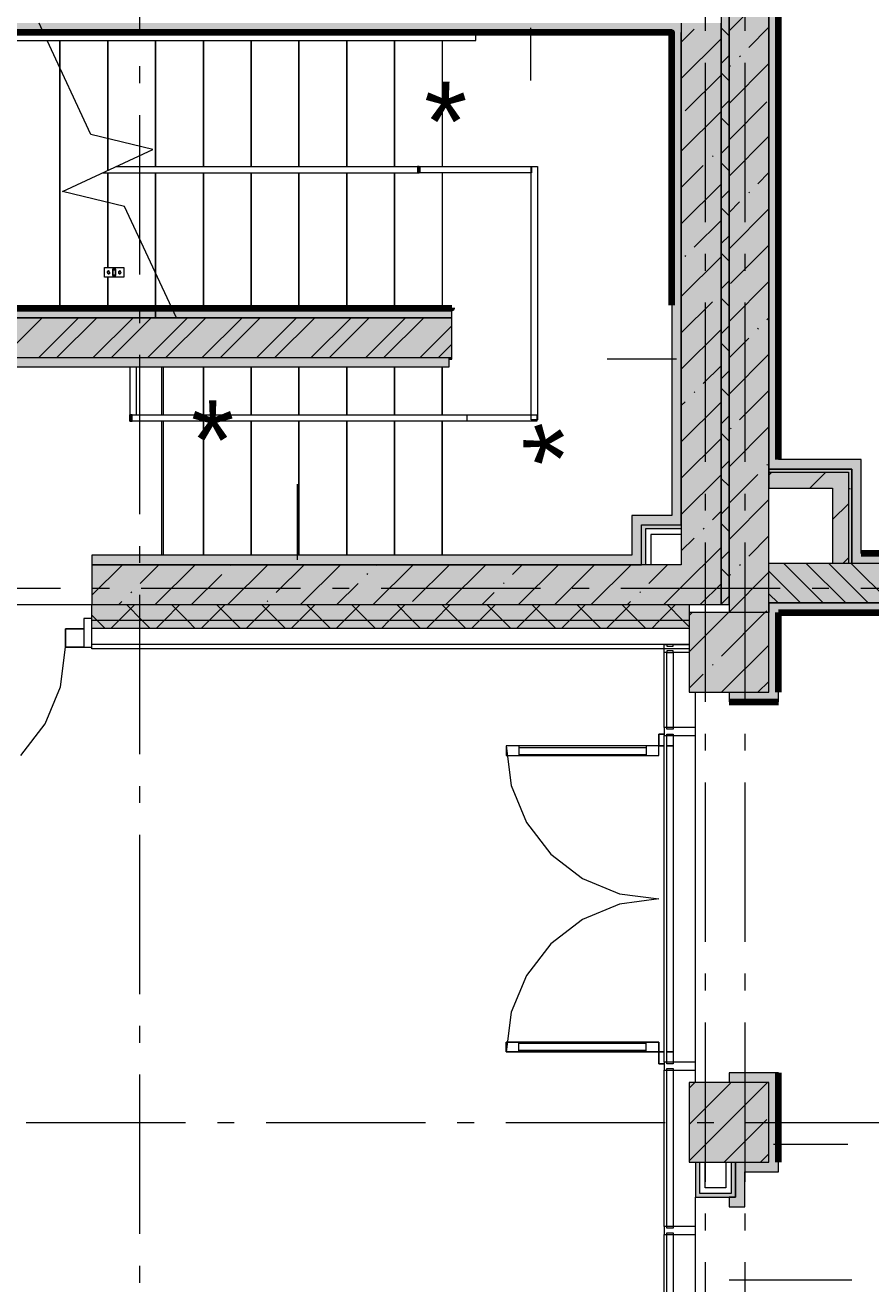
# Model space of a CAD drawing. Header units: millimetres. Extents: x -537608 to 253996, y -217170 to 186033.
# Drawn here: x -295445 to -290136, y -159163 to -151263 of the extents above; entities that cross this region are included whole.
import ezdxf

# ---------------------------------------------------------------- set-up
doc = ezdxf.new("R2010")
doc.units = ezdxf.units.MM
doc.layers.add('16) Лак 1.6м', color=160, linetype='Continuous', lineweight=90)
doc.layers.add('PDF _Геометрия', color=7, linetype='Continuous')
doc.layers.add('PDF _Текст', color=7, linetype='Continuous')
doc.layers.add('PDF _Сплошная заливка', color=7, linetype='Continuous', true_color=0xffffff)
doc.styles.add('PDF GOST-Common', font='arial.ttf')

msp = doc.modelspace()

# ---------------------------------------------------------------- hatches: boundary and pattern name
at = {"layer": 'PDF _Сплошная заливка', "transparency": 33554559}
for points in [[(-291076.1754, -154899.6335), (-291026.1752, -154899.6335), (-291026.1752, -146029.8044), (-291076.1754, -146029.8044), (-291076.1754, -154694.3235)], [(-290776.1741, -154949.6337), (-290776.1741, -146017.1322), (-291026.1752, -146017.1322), (-291026.1752, -154949.6337), (-290915.5758, -154949.6337)], [(-291326.1744, -154899.6335), (-291076.1754, -154899.6335), (-291076.1754, -151249.6325), (-291326.1744, -151249.6325), (-291326.1744, -154694.3235)], [(-292785.4514, -153349.6331), (-292765.4505, -153349.6331), (-292765.4505, -153099.6342), (-296876.1752, -153099.6342), (-296876.1752, -153349.6331), (-294288.6531, -153349.6331)], [(-288385.7678, -154889.6352), (-288278.6734, -154889.6352), (-288278.6734, -154639.6341), (-290776.1741, -154639.6341), (-290776.1741, -154889.6352), (-289229.0372, -154889.6352)], [(-291276.1742, -155449.6338), (-290776.1741, -155449.6338), (-290776.1741, -154949.6337), (-291276.1742, -154949.6337), (-291276.1742, -155407.5651)], [(-291276.1742, -158399.6361), (-290776.1741, -158399.6361), (-290776.1741, -157899.6361), (-291276.1742, -157899.6361), (-291276.1742, -158260.5272)]]:
    msp.add_hatch(color=256, dxfattribs=at).paths.add_polyline_path(points)
at = {"layer": 'PDF _Сплошная заливка', "true_color": 0x56bc34, "transparency": 33554559}
for points in [[(-291386.1751, -151309.6332), (-291326.1744, -151309.6332), (-291326.1744, -151249.6325), (-296776.1748, -151249.6325), (-296776.1748, -151309.6332), (-292602.1144, -151309.6332)], [(-292765.4505, -153099.6342), (-292765.4505, -153039.6335), (-296936.1781, -153039.6335), (-296936.1781, -153099.6342), (-294288.6531, -153099.6342)], [(-294288.6531, -153409.6339), (-292785.4514, -153409.6339), (-292785.4514, -153349.6331), (-296566.1756, -153349.6331), (-296566.1756, -153409.6339), (-295131.9202, -153409.6339)], [(-291386.1751, -154399.8079), (-291386.1751, -154339.8072), (-291636.174, -154339.8072), (-291636.174, -154399.8079), (-291576.1755, -154399.8079)]]:
    msp.add_hatch(color=85, dxfattribs=at).paths.add_polyline_path(points)
at = {"layer": 'PDF _Сплошная заливка', "true_color": 0x77b143, "transparency": 33554559}
for points in [[(-291576.1755, -154649.6346), (-291551.1754, -154649.6346), (-291551.1754, -154399.8079), (-291576.1755, -154399.8079), (-291576.1755, -154589.6339)], [(-291326.1744, -154424.808), (-291326.1744, -154399.8079), (-291551.1754, -154399.8079), (-291551.1754, -154424.808), (-291516.1748, -154424.808)], [(-291046.174, -158619.6358), (-291011.1734, -158619.6358), (-291011.1734, -158594.6357), (-291236.1744, -158594.6357), (-291236.1744, -158619.6358)]]:
    msp.add_hatch(color=75, dxfattribs=at).paths.add_polyline_path(points)
at = {"layer": 'PDF _Сплошная заливка', "true_color": 0x56bc34, "transparency": 33554559}
h = msp.add_hatch(color=85, dxfattribs=at)
h.paths.add_polyline_path([(-291758.8451, -154649.6346), (-291576.1755, -154649.6346), (-291576.1755, -154589.6339), (-295026.1757, -154589.6339), (-295026.1757, -154649.6346), (-292602.1144, -154649.6346)], flags=0)
h.paths.add_polyline_path([(-296316.1745, -154649.6346), (-296316.1745, -154589.6339), (-296626.1784, -154589.6339), (-296626.1784, -154649.6346)], flags=0)
at = {"layer": 'PDF _Сплошная заливка', "true_color": 0xff7d7d, "transparency": 33554559}
for points in [[(-288385.7678, -154639.6341), (-288276.1738, -154639.6341), (-288276.1738, -154579.6334), (-290256.1731, -154579.6334), (-290256.1731, -154639.6341), (-289229.0372, -154639.6341)], [(-290776.1741, -155449.6338), (-290716.1734, -155449.6338), (-290716.1734, -154889.6352), (-290776.1741, -154889.6352), (-290776.1741, -154949.6337)], [(-289229.0372, -154949.6337), (-288276.1738, -154949.6337), (-288278.6734, -154889.6352), (-290716.1734, -154889.6352), (-290716.1734, -154949.6337)], [(-290776.1741, -158399.6361), (-290716.1734, -158399.6361), (-290716.1734, -157839.6353), (-290776.1741, -157839.6353), (-290776.1741, -157899.6361)], [(-290716.1734, -158459.6358), (-290716.1734, -158399.6361), (-290986.1755, -158399.6361), (-290986.1755, -158459.6358), (-290776.1741, -158459.6358)]]:
    msp.add_hatch(color=11, dxfattribs=at).paths.add_polyline_path(points)
at = {"layer": 'PDF _Сплошная заливка', "transparency": 33554559}
h = msp.add_hatch(color=256, dxfattribs=at)
h.paths.add_polyline_path([(-291326.1744, -154899.6335), (-291326.1744, -154649.6346), (-295026.1757, -154649.6346), (-295026.1757, -154899.6335), (-291758.8451, -154899.6335)], flags=0)
h.paths.add_polyline_path([(-296876.1752, -154899.6335), (-296316.1745, -154899.6335), (-296316.1745, -154649.6346), (-296876.1752, -154649.6346)], flags=0)
h.paths.add_polyline_path([(-298676.1789, -154899.6335), (-298676.1789, -154649.6346), (-298796.176, -154649.6346), (-298796.176, -154899.6335)], flags=0)
h = msp.add_hatch(color=256, dxfattribs=at)
h.paths.add_polyline_path([(-291276.1742, -154999.634), (-291276.1742, -154899.6335), (-295026.1757, -154899.6335), (-295026.1757, -154999.634), (-291758.8451, -154999.634)], flags=0)
h.paths.add_polyline_path([(-296876.1752, -154999.634), (-296316.1745, -154999.634), (-296316.1745, -154899.6335), (-296876.1752, -154899.6335)], flags=0)
h.paths.add_polyline_path([(-299326.1775, -154999.634), (-299326.1775, -154899.6335), (-300867.7275, -154899.6335), (-300867.7275, -154999.634), (-299348.2668, -154999.634)], flags=0)
h.paths.add_polyline_path([(-298826.1795, -154999.634), (-298676.1789, -154999.634), (-298676.1789, -154899.6335), (-298826.1795, -154901.0825)], flags=0)
h.paths.add_polyline_path([(-301878.0747, -154999.634), (-301742.7271, -154999.634), (-301742.7271, -154899.6335), (-302526.1787, -154899.6335), (-302526.1787, -154999.634), (-302026.1808, -154999.634)], flags=0)
h = msp.add_hatch(color=256, dxfattribs=at)
h.paths.add_polyline_path([(-292602.1144, -155049.6342), (-291276.1742, -155049.6342), (-291276.1742, -154999.634), (-295026.1757, -154999.634), (-295026.1757, -155049.6342)], flags=0)
h.paths.add_polyline_path([(-296876.1752, -155049.6342), (-296316.1745, -155049.6342), (-296316.1745, -154999.634), (-296876.1752, -154999.634)], flags=0)
h.paths.add_polyline_path([(-299326.1775, -155049.6342), (-299326.1775, -154999.634), (-300867.7275, -154999.634), (-300867.7275, -155049.6342), (-299348.2668, -155049.6342)], flags=0)
h.paths.add_polyline_path([(-301878.0747, -155049.6342), (-301742.7271, -155049.6342), (-301742.7271, -154999.634), (-302626.1792, -154999.634), (-302626.1792, -155049.6342), (-302526.1787, -155049.6342)], flags=0)
h.paths.add_polyline_path([(-298826.1795, -155049.6342), (-298676.1789, -155049.6342), (-298676.1789, -154999.634), (-298826.1795, -155003.0571)], flags=0)

# ---------------------------------------------------------------- linework, layer by layer
at = {"layer": '16) Лак 1.6м'}
for p, q in [((-290716.1734, -153988.9875), (-290716.1734, -146017.1322)), ((-288336.1724, -154579.6334), (-290196.1746, -154579.6334)), ((-290716.1734, -155449.6338), (-290716.1734, -154949.6337)), ((-290716.1734, -154949.6337), (-288276.1738, -154949.6337)), ((-291026.1752, -155509.6346), (-290716.1734, -155509.6346)), ((-290716.1734, -158399.6361), (-290716.1734, -157839.6353))]:
    msp.add_line(p, q, dxfattribs=at)
for points in [[(-291386.1751, -153021.1009), (-291386.1751, -151309.6332), (-296826.175, -151309.6332), (-296831.1764, -147209.6323), (-296981.177, -147209.6323)], [(-296936.1781, -154649.6346), (-296936.1781, -153039.6335), (-292765.4505, -153039.6335), (-292765.4505, -153039.6335)]]:
    msp.add_lwpolyline(points, dxfattribs=at)
at = {"layer": 'PDF _Геометрия', "lineweight": 9}
for p, q in [((-291076.1754, -146029.8044), (-291076.1754, -154899.6335)), ((-291026.1752, -146017.1322), (-291026.1752, -154949.6337)), ((-291026.1752, -154899.6335), (-291026.1752, -146029.8044)), ((-290776.1741, -154639.6341), (-290776.1741, -146017.1322)), ((-290776.1741, -146017.1322), (-290776.1741, -154048.9882)), ((-291026.1752, -151297.5702), (-290776.1741, -151047.5712)), ((-292272.665, -151279.6339), (-292272.665, -151610.007)), ((-291326.1744, -151249.6325), (-291326.1744, -151309.6332)), ((-291326.1744, -151369.4724), (-291244.9886, -151288.2845)), ((-291076.1754, -154899.6335), (-291076.1754, -151249.6325)), ((-291026.1752, -151328.915), (-291076.1754, -151278.9148)), ((-290902.8389, -151402.3351), (-290776.1741, -151275.6682)), ((-292616.1754, -151319.6336), (-296821.1759, -151319.6336)), ((-296821.1759, -151359.6334), (-292616.1754, -151359.6334)), ((-296776.1748, -151309.6332), (-291386.1751, -151309.6332)), ((-292616.1754, -151359.6334), (-292616.1754, -151319.6336)), ((-291386.1751, -151309.6332), (-291386.1751, -154339.8072)), ((-291326.1744, -151309.6332), (-291326.1744, -154399.8079)), ((-291326.1744, -154399.8079), (-291326.1744, -151309.6332)), ((-291326.1744, -151597.5715), (-291076.1754, -151347.5704)), ((-291076.1754, -151502.7101), (-291026.1752, -151452.7099)), ((-291026.1752, -151753.7684), (-290776.1741, -151503.7673)), ((-291026.1752, -151525.6693), (-291016.8895, -151516.3836)), ((-290959.8642, -151459.3582), (-290955.1234, -151454.6175)), ((-291302.0118, -151801.5079), (-291076.1754, -151575.6695)), ((-291026.1752, -151611.7573), (-291076.1754, -151561.757)), ((-291076.1754, -151785.5524), (-291026.1752, -151735.5522)), ((-291026.1752, -151981.8653), (-290788.7904, -151744.4826)), ((-291326.1744, -152053.7676), (-291076.1754, -151803.7686)), ((-291026.1752, -151894.5996), (-291076.1754, -151844.5994)), ((-291026.1752, -152209.9644), (-290776.1741, -151959.9654)), ((-291076.1754, -152068.3947), (-291026.1752, -152018.3945)), ((-294872.5623, -152149.6343), (-292981.1744, -152149.6343)), ((-292971.3138, -152149.6343), (-292981.1744, -152149.6343)), ((-292981.1744, -152149.6343), (-292981.1744, -152189.634)), ((-292971.3138, -152189.634), (-292971.3138, -152149.6343)), ((-292971.3138, -152149.6343), (-292966.2458, -152149.6343)), ((-292969.2449, -152186.6328), (-292969.2449, -152152.6333)), ((-292966.2458, -152149.6343), (-292966.2458, -152189.634)), ((-292966.2458, -152149.6343), (-292266.2448, -152149.6343)), ((-292268.2449, -153739.6344), (-292268.2449, -152149.6343)), ((-292268.2449, -152149.6343), (-292228.2452, -152149.6343)), ((-292266.2448, -152149.6343), (-292266.2448, -152189.634)), ((-292228.2452, -152149.6343), (-292228.2452, -153739.6344)), ((-291326.1744, -152281.8666), (-291187.9633, -152143.6555)), ((-291130.938, -152086.6302), (-291126.1972, -152081.8894)), ((-291026.1752, -152177.444), (-291076.1754, -152127.4438)), ((-294958.3447, -152189.634), (-292981.1744, -152189.634)), ((-292981.1744, -152189.634), (-292971.3138, -152189.634)), ((-292966.2458, -152189.634), (-292971.3138, -152189.634)), ((-292266.2448, -152189.634), (-292966.2458, -152189.634)), ((-290845.8157, -152257.704), (-290776.1741, -152188.0624)), ((-291326.1744, -152509.9657), (-291076.1754, -152259.9646)), ((-291076.1754, -152351.2391), (-291026.1752, -152301.2389)), ((-290902.8389, -152314.7293), (-290898.0981, -152309.9864)), ((-291026.1752, -152438.0635), (-290959.8642, -152371.7546)), ((-291026.1752, -152460.2863), (-291076.1754, -152410.2861)), ((-291026.1752, -152666.1626), (-290776.1741, -152416.1615)), ((-291244.9886, -152656.8769), (-291076.1754, -152488.0637)), ((-291076.1754, -152634.0814), (-291026.1752, -152584.0812)), ((-291302.0118, -152713.9022), (-291297.2709, -152709.1592)), ((-291026.1752, -152743.1285), (-291076.1754, -152693.1283)), ((-291016.8895, -152884.976), (-290776.1741, -152644.2606)), ((-294945.9178, -152844.6339), (-294945.9178, -152784.6332)), ((-294945.9178, -152784.6332), (-294825.9186, -152784.6332)), ((-294825.9186, -152784.6332), (-294825.9186, -152844.6339)), ((-291326.1744, -152966.1617), (-291076.1754, -152716.1628)), ((-294825.9186, -152844.6339), (-294945.9178, -152844.6339)), ((-294928.7114, -152810.1329), (-294927.2818, -152808.2705)), ((-294927.2818, -152808.2705), (-294925.4174, -152806.8388)), ((-294925.4174, -152806.8388), (-294923.2472, -152805.941)), ((-294923.2472, -152805.941), (-294920.9177, -152805.6332)), ((-294920.9177, -152805.6332), (-294916.4181, -152806.8388)), ((-294895.9176, -152794.6337), (-294875.9188, -152794.6337)), ((-294875.9188, -152794.6337), (-294895.9176, -152794.6337)), ((-294895.9176, -152794.6337), (-294895.9176, -152834.6335)), ((-294875.9188, -152834.6335), (-294895.9176, -152834.6335)), ((-294895.9176, -152834.6335), (-294875.9188, -152834.6335)), ((-294878.9179, -152797.6327), (-294892.9185, -152797.6327)), ((-294892.9185, -152797.6327), (-294878.9179, -152797.6327)), ((-294892.9185, -152831.6344), (-294892.9185, -152797.6327)), ((-294892.9185, -152831.6344), (-294878.9179, -152831.6344)), ((-294878.9179, -152831.6344), (-294892.9185, -152831.6344)), ((-294878.9179, -152797.6327), (-294878.9179, -152831.6344)), ((-294875.9188, -152834.6335), (-294875.9188, -152794.6337)), ((-294858.7124, -152810.1329), (-294857.2828, -152808.2705)), ((-294857.2828, -152808.2705), (-294855.4184, -152806.8388)), ((-294855.4184, -152806.8388), (-294853.2482, -152805.941)), ((-294853.2482, -152805.941), (-294850.9187, -152805.6332)), ((-294850.9187, -152805.6332), (-294846.4191, -152806.8388)), ((-291076.1754, -152916.9237), (-291026.1752, -152866.9235)), ((-291026.1752, -153122.3586), (-290776.1741, -152872.3597)), ((-291326.1744, -153194.2608), (-291130.938, -152999.0245)), ((-291026.1752, -153025.9709), (-291076.1754, -152975.9728)), ((-292765.4505, -153039.6335), (-296936.1781, -153039.6335)), ((-292765.4505, -153099.6342), (-296876.1752, -153099.6342)), ((-296876.1752, -153099.6342), (-292765.4505, -153099.6342)), ((-295587.3218, -153349.6331), (-295337.3207, -153099.6342)), ((-295359.2249, -153349.6331), (-295109.2238, -153099.6342)), ((-295245.1743, -153349.6331), (-294995.1732, -153099.6342)), ((-295017.0773, -153349.6331), (-294767.0762, -153099.6342)), ((-294903.0267, -153349.6331), (-294653.0256, -153099.6342)), ((-294674.9275, -153349.6331), (-294424.9286, -153099.6342)), ((-294560.8791, -153349.6331), (-294310.878, -153099.6342)), ((-294332.78, -153349.6331), (-294082.781, -153099.6342)), ((-294218.7315, -153349.6331), (-293968.7304, -153099.6342)), ((-293990.6324, -153349.6331), (-293740.6313, -153099.6342)), ((-293876.584, -153349.6331), (-293626.5828, -153099.6342)), ((-293648.4849, -153349.6331), (-293398.4838, -153099.6342)), ((-293534.4343, -153349.6331), (-293284.4353, -153099.6342)), ((-293306.3373, -153349.6331), (-293056.3362, -153099.6342)), ((-293192.2867, -153349.6331), (-292942.2877, -153099.6342)), ((-292765.4505, -153099.6342), (-292765.4505, -153039.6335)), ((-292765.4505, -153349.6331), (-292765.4505, -153099.6342)), ((-290788.7904, -153113.0751), (-290776.1741, -153100.4588)), ((-292964.1875, -153349.6331), (-292765.4505, -153150.896)), ((-291326.1744, -153422.3599), (-291076.1754, -153172.3589)), ((-291076.1754, -153199.766), (-291026.1752, -153149.7658)), ((-290845.8157, -153170.0983), (-290841.0728, -153165.3575)), ((-291026.1752, -153308.8153), (-291076.1754, -153258.815)), ((-291026.1752, -153350.4578), (-290902.8389, -153227.1236)), ((-292850.1391, -153349.6331), (-292765.4505, -153264.9466)), ((-291026.1752, -153578.5568), (-290776.1741, -153328.5557)), ((-296566.1756, -153349.6331), (-292785.4514, -153349.6331)), ((-296566.1756, -153349.6331), (-292785.4514, -153349.6331)), ((-292785.4514, -153409.6339), (-296566.1756, -153409.6339)), ((-294787.2085, -153409.6339), (-294787.2085, -153709.196)), ((-294747.2087, -153409.6339), (-294747.2087, -153709.196)), ((-292785.4514, -153349.6331), (-292785.4514, -153359.6337)), ((-292785.4514, -153349.6331), (-292765.4505, -153349.6331)), ((-292785.4514, -153359.6337), (-292765.4505, -153359.6337)), ((-292785.4514, -153359.6337), (-292785.4514, -153409.6339)), ((-292765.4505, -153359.6337), (-292765.4505, -153349.6331)), ((-291356.1737, -153358.8413), (-291790.444, -153358.8413)), ((-291187.9633, -153512.2458), (-291076.1754, -153400.458)), ((-291076.1754, -153482.6104), (-291026.1752, -153432.6102)), ((-291244.9886, -153569.2711), (-291240.2456, -153564.5303)), ((-291026.1752, -153591.6576), (-291076.1754, -153541.6574)), ((-290959.8642, -153740.3449), (-290776.1741, -153556.6548)), ((-291326.1744, -153650.4591), (-291302.0118, -153626.2964)), ((-291326.1744, -153878.556), (-291076.1754, -153628.5571)), ((-294787.2085, -153749.1957), (-294787.2085, -153709.196)), ((-294787.2085, -153709.196), (-294782.1382, -153709.196)), ((-294784.2094, -153712.1972), (-294784.2094, -153746.1967)), ((-294772.2777, -153709.196), (-294782.1382, -153709.196)), ((-294782.1382, -153709.196), (-294782.1382, -153749.1957)), ((-294772.2777, -153749.1957), (-294772.2777, -153709.196)), ((-294772.2777, -153709.196), (-292672.2771, -153709.196)), ((-292672.2771, -153709.196), (-292672.2771, -153749.1957)), ((-292672.2771, -153709.196), (-292232.2776, -153709.196)), ((-292232.2776, -153709.196), (-292232.2776, -153749.1957)), ((-291076.1754, -153765.4527), (-291026.1752, -153715.4525)), ((-294787.2085, -153749.1957), (-294782.1382, -153749.1957)), ((-294782.1382, -153749.1957), (-294787.2085, -153749.1957)), ((-294782.1382, -153749.1957), (-294772.2777, -153749.1957)), ((-292672.2771, -153749.1957), (-294772.2777, -153749.1957)), ((-292232.2776, -153749.1957), (-292672.2771, -153749.1957)), ((-292228.2452, -153739.6344), (-292268.2449, -153739.6344)), ((-291026.1752, -154034.7529), (-290776.1741, -153784.7539)), ((-291016.8895, -153797.3702), (-291012.1466, -153792.6273)), ((-291326.1744, -154106.6551), (-291076.1754, -153856.6562)), ((-291026.1752, -153874.4998), (-291076.1754, -153824.4996)), ((-291076.1754, -154048.2949), (-291026.1752, -153998.2947)), ((-290788.7904, -154025.4693), (-290784.0496, -154020.7264)), ((-290776.1741, -154048.9882), (-290716.1734, -154048.9882)), ((-290376.1745, -154048.9882), (-290776.1741, -154048.9882)), ((-290776.1741, -154048.9882), (-290776.1741, -154068.987)), ((-290256.1731, -153988.9875), (-290716.1734, -153988.9875)), ((-290716.1734, -154048.9882), (-290256.1731, -154048.9882)), ((-290276.174, -154048.9882), (-290376.1745, -154048.9882)), ((-290256.1731, -154048.9882), (-290276.174, -154048.9882)), ((-290196.1746, -153988.9875), (-290256.1731, -153988.9875)), ((-290256.1731, -154048.9882), (-290256.1731, -154579.6334)), ((-290256.1731, -154639.6341), (-290256.1731, -154048.9882)), ((-290196.1746, -154579.6334), (-290196.1746, -153988.9875)), ((-291326.1744, -154334.7542), (-291076.1754, -154084.7531)), ((-291026.1752, -154157.3421), (-291076.1754, -154107.3441)), ((-291026.1752, -154262.8519), (-290845.8157, -154082.4925)), ((-290776.1741, -154087.7069), (-290757.4563, -154068.987)), ((-290776.1741, -154068.987), (-290776.1741, -154168.9874)), ((-290776.1741, -154068.987), (-290376.1745, -154068.987)), ((-290518.0434, -154168.9874), (-290418.0451, -154068.987)), ((-290376.1745, -154068.987), (-290276.174, -154068.987)), ((-290276.174, -154068.987), (-290276.174, -154639.6341)), ((-293736.0218, -154619.6353), (-293736.0218, -154143.4835)), ((-290776.1741, -154168.9874), (-290376.1745, -154168.9874)), ((-290376.1745, -154168.9874), (-290376.1745, -154639.6341)), ((-291076.1754, -154331.1373), (-291026.1752, -154281.137)), ((-291026.1752, -154490.951), (-290776.1741, -154240.9499)), ((-290376.1745, -154366.5297), (-290276.174, -154266.5292)), ((-291386.1751, -154339.8072), (-291636.174, -154339.8072)), ((-291636.174, -154339.8072), (-291636.174, -154399.8079)), ((-291130.938, -154367.6169), (-291076.1754, -154312.8522)), ((-291636.174, -154399.8079), (-291636.174, -154589.6339)), ((-291576.1755, -154589.6339), (-291576.1755, -154399.8079)), ((-291576.1755, -154399.8079), (-291386.1751, -154399.8079)), ((-291576.1755, -154589.6339), (-291576.1755, -154399.8079)), ((-291576.1755, -154399.8079), (-291551.1754, -154399.8079)), ((-291551.1754, -154399.8079), (-291516.1748, -154399.8079)), ((-291516.1748, -154424.808), (-291551.1754, -154424.808)), ((-291551.1754, -154424.808), (-291551.1754, -154649.6346)), ((-291516.1748, -154399.8079), (-291386.1751, -154399.8079)), ((-291326.1744, -154424.808), (-291516.1748, -154424.808)), ((-291386.1751, -154399.8079), (-291326.1744, -154399.8079)), ((-291386.1751, -154399.8079), (-291326.1744, -154399.8079)), ((-291326.1744, -154399.8079), (-291326.1744, -154649.6346)), ((-291326.1744, -154399.8079), (-291326.1744, -154424.808)), ((-291326.1744, -154424.808), (-291326.1744, -154459.8086)), ((-291187.9633, -154424.6401), (-291183.2225, -154419.8992)), ((-291026.1752, -154440.1865), (-291076.1754, -154390.1863)), ((-291326.1744, -154459.8086), (-291516.1748, -154459.8086)), ((-291516.1748, -154459.8086), (-291516.1748, -154649.6346)), ((-291326.1744, -154562.8533), (-291244.9886, -154481.6654)), ((-290902.8389, -154595.7139), (-290776.1741, -154469.0491)), ((-291636.174, -154589.6339), (-295026.1757, -154589.6339)), ((-295026.1757, -154589.6339), (-295026.1757, -154649.6346)), ((-291576.1755, -154649.6346), (-291576.1755, -154589.6339)), ((-291576.1755, -154649.6346), (-291576.1755, -154589.6339)), ((-291326.1744, -154790.9502), (-291076.1754, -154540.9513)), ((-291076.1754, -154613.9816), (-291026.1752, -154563.9814)), ((-290309.8678, -154639.6341), (-290276.174, -154605.9404)), ((-290256.1731, -154579.6334), (-290256.1731, -154639.6341)), ((-295026.1757, -154841.3746), (-294834.4357, -154649.6346)), ((-291576.1755, -154649.6346), (-295026.1757, -154649.6346)), ((-295026.1757, -154649.6346), (-295026.1757, -154899.6335)), ((-295026.1757, -154649.6346), (-291576.1755, -154649.6346)), ((-294723.4917, -154766.7898), (-294606.3366, -154649.6346)), ((-294628.2386, -154899.6335), (-294378.2375, -154649.6346)), ((-294172.0404, -154899.6335), (-293922.0415, -154649.6346)), ((-294153.2451, -154652.7392), (-294150.1406, -154649.6346)), ((-293868.1207, -154823.813), (-293693.9423, -154649.6346)), ((-293715.8443, -154899.6335), (-293465.8432, -154649.6346)), ((-293259.6462, -154899.6335), (-293009.6472, -154649.6346)), ((-293240.8509, -154652.7392), (-293237.7463, -154649.6346)), ((-293012.7517, -154880.8383), (-292781.5481, -154649.6346)), ((-292803.4501, -154899.6335), (-292553.449, -154649.6346)), ((-292385.4798, -154709.7645), (-292325.3499, -154649.6346)), ((-292347.2519, -154899.6335), (-292097.253, -154649.6346)), ((-292119.1528, -154899.6335), (-291872.2585, -154652.7392)), ((-291891.0559, -154899.6335), (-291641.0548, -154649.6346)), ((-291326.1744, -154649.6346), (-291576.1755, -154649.6346)), ((-291551.1754, -154649.6346), (-291576.1755, -154649.6346)), ((-291516.1748, -154649.6346), (-291551.1754, -154649.6346)), ((-291530.1109, -154766.7898), (-291412.9556, -154649.6346)), ((-291026.1752, -154723.0288), (-291076.1754, -154673.0286)), ((-290959.8642, -154652.7392), (-290955.1234, -154647.9983)), ((-290776.1741, -154889.6352), (-290776.1741, -154639.6341)), ((-290776.1741, -154639.6341), (-288278.6734, -154639.6341)), ((-290435.3054, -154889.6352), (-290685.3043, -154639.6341)), ((-290293.8821, -154889.6352), (-290543.8832, -154639.6341)), ((-290152.461, -154889.6352), (-290402.462, -154639.6341)), ((-290376.1745, -154639.6341), (-290276.174, -154639.6341)), ((-290276.174, -154639.6341), (-290256.1731, -154639.6341)), ((-290011.0398, -154889.6352), (-290261.0409, -154639.6341)), ((-290256.1731, -154639.6341), (-288276.1738, -154639.6341)), ((-294400.1395, -154899.6335), (-294210.2704, -154709.7645)), ((-293297.874, -154709.7645), (-293293.1332, -154705.0236)), ((-292442.5051, -154766.7898), (-292437.7643, -154762.0468)), ((-291026.1752, -154947.1471), (-290776.1741, -154697.1482)), ((-291026.1752, -154719.0501), (-291016.8895, -154709.7645)), ((-290576.7265, -154889.6352), (-290776.1741, -154690.1855)), ((-294780.5149, -154823.813), (-294775.7741, -154819.0721)), ((-293487.7452, -154899.6335), (-293354.8994, -154766.7898)), ((-292575.3511, -154899.6335), (-292499.5304, -154823.813)), ((-291587.1362, -154823.813), (-291582.3932, -154819.0721)), ((-291434.8577, -154899.6335), (-291326.1744, -154790.9502)), ((-291206.7586, -154899.6335), (-291076.1754, -154769.0504)), ((-290718.1477, -154889.6352), (-290776.1741, -154831.6066)), ((-295026.1757, -154899.6335), (-291326.1744, -154899.6335)), ((-295026.1757, -154999.634), (-295026.1757, -154899.6335)), ((-295026.1757, -154899.6335), (-291326.1744, -154899.6335)), ((-294856.3377, -154899.6335), (-294837.5402, -154880.8383)), ((-294855.9416, -154999.634), (-294755.9411, -154899.6335)), ((-294709.3684, -154999.634), (-294809.3689, -154899.6335)), ((-294573.0992, -154999.634), (-294473.0988, -154899.6335)), ((-294426.5261, -154999.634), (-294526.5244, -154899.6335)), ((-294290.257, -154999.634), (-294190.2566, -154899.6335)), ((-294143.6817, -154999.634), (-294243.6821, -154899.6335)), ((-294007.4125, -154999.634), (-293907.4142, -154899.6335)), ((-293860.8394, -154999.634), (-293960.8398, -154899.6335)), ((-293925.146, -154880.8383), (-293920.4052, -154876.0974)), ((-293724.5703, -154999.634), (-293624.5699, -154899.6335)), ((-293577.9971, -154999.634), (-293677.9976, -154899.6335)), ((-293441.728, -154999.634), (-293341.7275, -154899.6335)), ((-293295.1548, -154999.634), (-293395.1531, -154899.6335)), ((-293158.8857, -154999.634), (-293058.8853, -154899.6335)), ((-293012.3104, -154999.634), (-293112.3109, -154899.6335)), ((-292876.0413, -154999.634), (-292776.043, -154899.6335)), ((-292729.4681, -154999.634), (-292829.4686, -154899.6335)), ((-292593.199, -154999.634), (-292493.1986, -154899.6335)), ((-292446.6259, -154999.634), (-292546.6263, -154899.6335)), ((-292310.3567, -154999.634), (-292210.3563, -154899.6335)), ((-292163.7836, -154999.634), (-292263.7819, -154899.6335)), ((-292027.5145, -154999.634), (-291927.514, -154899.6335)), ((-291880.9391, -154999.634), (-291980.9396, -154899.6335)), ((-291744.67, -154999.634), (-291644.6717, -154899.6335)), ((-291598.0969, -154999.634), (-291698.0973, -154899.6335)), ((-291662.9568, -154899.6335), (-291644.1594, -154880.8383)), ((-291461.8278, -154999.634), (-291361.8273, -154899.6335)), ((-291315.2546, -154999.634), (-291415.255, -154899.6335)), ((-291326.1744, -154899.6335), (-291276.1742, -154899.6335)), ((-291326.1744, -154899.6335), (-291076.1754, -154899.6335)), ((-291276.1742, -154899.6335), (-291276.1742, -154949.6337)), ((-291076.1754, -154896.824), (-291026.1752, -154846.8237)), ((-291076.1754, -154899.6335), (-291026.1752, -154899.6335)), ((-290716.1734, -154889.6352), (-290776.1741, -154889.6352)), ((-290776.1741, -154889.6352), (-290776.1741, -154949.6337)), ((-290776.1741, -154949.6337), (-290776.1741, -154889.6352)), ((-290776.1741, -154889.6352), (-290716.1734, -154889.6352)), ((-288278.6734, -154889.6352), (-290716.1734, -154889.6352)), ((-290716.1734, -154889.6352), (-288278.6734, -154889.6352)), ((-295026.1757, -154986.6344), (-295076.1759, -154986.6344)), ((-295076.1759, -154986.6344), (-295076.1759, -155166.6344)), ((-294992.2106, -154999.634), (-295026.1757, -154965.669)), ((-295026.1757, -155166.6344), (-295026.1757, -154986.6344)), ((-291276.1742, -154999.634), (-295026.1757, -154999.634)), ((-295026.1757, -155049.6342), (-295026.1757, -154999.634)), ((-294942.2104, -155049.6342), (-294992.2106, -154999.634)), ((-294905.9418, -155049.6342), (-294855.9416, -154999.634)), ((-294659.3682, -155049.6342), (-294709.3684, -154999.634)), ((-294623.0995, -155049.6342), (-294573.0992, -154999.634)), ((-294376.5259, -155049.6342), (-294426.5261, -154999.634)), ((-294340.2572, -155049.6342), (-294290.257, -154999.634)), ((-294093.6815, -155049.6342), (-294143.6817, -154999.634)), ((-294057.4128, -155049.6342), (-294007.4125, -154999.634)), ((-293810.8392, -155049.6342), (-293860.8394, -154999.634)), ((-293774.5705, -155049.6342), (-293724.5703, -154999.634)), ((-293527.9969, -155049.6342), (-293577.9971, -154999.634)), ((-293491.7282, -155049.6342), (-293441.728, -154999.634)), ((-293245.1546, -155049.6342), (-293295.1548, -154999.634)), ((-293208.886, -155049.6342), (-293158.8857, -154999.634)), ((-292962.3102, -155049.6342), (-293012.3104, -154999.634)), ((-292926.0415, -155049.6342), (-292876.0413, -154999.634)), ((-292679.4679, -155049.6342), (-292729.4681, -154999.634)), ((-292643.1992, -155049.6342), (-292593.199, -154999.634)), ((-292396.6256, -155049.6342), (-292446.6259, -154999.634)), ((-292360.3569, -155049.6342), (-292310.3567, -154999.634)), ((-292113.7834, -155049.6342), (-292163.7836, -154999.634)), ((-292077.5147, -155049.6342), (-292027.5145, -154999.634)), ((-291830.9389, -155049.6342), (-291880.9391, -154999.634)), ((-291794.6702, -155049.6342), (-291744.67, -154999.634)), ((-291548.0967, -155049.6342), (-291598.0969, -154999.634)), ((-291511.828, -155049.6342), (-291461.8278, -154999.634)), ((-291276.1742, -155038.7144), (-291315.2546, -154999.634)), ((-291276.1742, -155197.1482), (-291028.6619, -154949.6337)), ((-291276.1742, -154969.0491), (-291256.7588, -154949.6337)), ((-290776.1741, -154949.6337), (-291276.1742, -154949.6337)), ((-291276.1742, -154949.6337), (-291276.1742, -155449.6338)), ((-291073.9148, -155222.9858), (-290800.5628, -154949.6337)), ((-290800.5628, -154949.6337), (-290788.7904, -154937.8636)), ((-290776.1741, -155449.6338), (-290776.1741, -154949.6337)), ((-295191.1781, -155167.1339), (-295191.1781, -155052.1338)), ((-295191.1781, -155052.1338), (-295076.1759, -155052.1338)), ((-295076.1759, -155052.1338), (-295191.1781, -155052.1338)), ((-295191.1781, -155052.1338), (-295191.1781, -155167.1339)), ((-291276.1742, -155049.6342), (-295026.1757, -155049.6342)), ((-295026.1757, -155149.6346), (-295026.1757, -155049.6342)), ((-291276.1742, -155149.6346), (-295026.1757, -155149.6346)), ((-295026.1757, -155176.6348), (-295026.1757, -155149.6346)), ((-291433.1741, -155199.6348), (-291433.1741, -155149.6346)), ((-291433.1741, -155149.6346), (-291416.1743, -155149.6346)), ((-291416.1743, -155149.6346), (-291416.1743, -155159.6351)), ((-291376.1746, -155159.6351), (-291376.1746, -155149.6346)), ((-291376.1746, -155149.6346), (-291276.1742, -155149.6346)), ((-291072.4637, -155449.6338), (-290776.1741, -155153.3442)), ((-295223.8858, -155415.6021), (-295191.1781, -155167.1339)), ((-295191.1781, -155167.1339), (-295076.1759, -155167.1339)), ((-295076.1759, -155167.1339), (-295191.1781, -155167.1339)), ((-295076.1759, -155166.6344), (-295026.1757, -155166.6344)), ((-291276.1742, -155176.6348), (-295026.1757, -155176.6348)), ((-291416.1743, -155199.6348), (-291433.1741, -155199.6348)), ((-291433.1741, -155672.1352), (-291433.1741, -155199.6348)), ((-291416.1743, -155159.6351), (-291376.1746, -155159.6351)), ((-291376.1746, -155189.6344), (-291416.1743, -155189.6344)), ((-291416.1743, -155189.6344), (-291416.1743, -155199.6348)), ((-291416.1743, -155199.6348), (-291376.1746, -155199.6348)), ((-291416.1743, -155672.1352), (-291416.1743, -155199.6348)), ((-291376.1746, -155199.6348), (-291376.1746, -155189.6344)), ((-291276.1742, -155199.6348), (-291376.1746, -155199.6348)), ((-291376.1746, -155199.6348), (-291376.1746, -155672.1352)), ((-291130.938, -155280.0111), (-291126.1972, -155275.2682)), ((-291276.1742, -155425.2473), (-291187.9633, -155337.0343)), ((-290844.3646, -155449.6338), (-290776.1741, -155381.4433)), ((-295319.7913, -155647.1351), (-295223.8858, -155415.6021)), ((-291276.1742, -155449.6338), (-290776.1741, -155449.6338)), ((-291236.1744, -155672.1352), (-291236.1744, -155449.6338)), ((-291026.1752, -155449.6338), (-291026.1752, -155509.6346)), ((-290716.1734, -155509.6346), (-290716.1734, -155449.6338)), ((-295472.3541, -155845.9583), (-295319.7913, -155647.1351)), ((-291466.1745, -155787.1353), (-291466.1745, -155712.135)), ((-291466.1745, -155712.135), (-291433.1741, -155712.135)), ((-291433.1741, -155712.135), (-291466.1745, -155712.135)), ((-291466.1745, -155712.135), (-291466.1745, -155787.1353)), ((-291416.1743, -155672.1352), (-291433.1741, -155672.1352)), ((-291433.1741, -155672.1352), (-291433.1741, -155722.1355)), ((-291376.1746, -155672.1352), (-291416.1743, -155672.1352)), ((-291416.1743, -155682.1357), (-291416.1743, -155672.1352)), ((-291376.1746, -155682.1357), (-291416.1743, -155682.1357)), ((-291416.1743, -155722.1355), (-291416.1743, -155712.135)), ((-291416.1743, -155712.135), (-291376.1746, -155712.135)), ((-291236.1744, -155672.1352), (-291376.1746, -155672.1352)), ((-291376.1746, -155672.1352), (-291376.1746, -155682.1357)), ((-291376.1746, -155712.135), (-291376.1746, -155722.1355)), ((-291236.1744, -155722.1355), (-291236.1744, -155672.1352)), ((-291466.1745, -155787.1353), (-292426.1749, -155787.1353)), ((-292426.1749, -155787.1353), (-292426.1749, -155847.1339)), ((-291466.1745, -155787.1353), (-292426.1749, -155787.1353)), ((-292426.1749, -155787.1353), (-292426.1749, -155847.1339)), ((-291466.1745, -155787.1353), (-292426.1749, -155787.1353)), ((-292426.1749, -155787.1353), (-292393.4629, -156035.6014)), ((-292346.1755, -155787.1353), (-292346.1755, -155847.1339)), ((-291546.1741, -155787.1353), (-291546.1741, -155847.1339)), ((-291466.1745, -155847.1339), (-291466.1745, -155787.1353)), ((-291466.1745, -155847.1339), (-291466.1745, -155787.1353)), ((-291466.1745, -155787.1353), (-291433.1741, -155787.1353)), ((-291433.1741, -155787.1353), (-291466.1745, -155787.1353)), ((-291433.1741, -157772.1359), (-291433.1741, -155722.1355)), ((-291433.1741, -155722.1355), (-291416.1743, -155722.1355)), ((-291416.1743, -155722.1355), (-291376.1746, -155722.1355)), ((-291416.1743, -157772.1359), (-291416.1743, -155722.1355)), ((-291376.1746, -155787.1353), (-291416.1743, -155787.1353)), ((-291416.1743, -155787.1353), (-291376.1746, -155787.1353)), ((-291376.1746, -155722.1355), (-291376.1746, -157772.1359)), ((-291376.1746, -155722.1355), (-291236.1744, -155722.1355)), ((-291236.1744, -157772.1359), (-291236.1744, -155722.1355)), ((-292426.1749, -155847.1339), (-291466.1745, -155847.1339)), ((-292426.1749, -155847.1339), (-291466.1745, -155847.1339)), ((-292346.1755, -155797.1358), (-291546.1741, -155797.1358)), ((-292346.1755, -155841.1358), (-291546.1741, -155841.1358)), ((-292393.4629, -156035.6014), (-292297.5595, -156267.1344)), ((-292297.5595, -156267.1344), (-292144.9969, -156465.9576)), ((-292144.9969, -156465.9576), (-291946.1759, -156618.5203)), ((-291946.1759, -156618.5203), (-291714.6406, -156714.4237)), ((-291714.6406, -156714.4237), (-291466.1745, -156747.1357)), ((-291714.6406, -156779.8455), (-291946.1759, -156875.7511)), ((-291466.1745, -156747.1357), (-291714.6406, -156779.8455)), ((-291946.1759, -156875.7511), (-292144.9969, -157028.3138)), ((-292144.9969, -157028.3138), (-292297.5595, -157227.1348)), ((-292297.5595, -157227.1348), (-292393.4629, -157458.67)), ((-292393.4629, -157458.67), (-292426.1749, -157707.1361)), ((-292426.1749, -157707.1361), (-292426.1749, -157647.1353)), ((-292426.1749, -157647.1353), (-291466.1745, -157647.1353)), ((-291466.1745, -157647.1353), (-292426.1749, -157647.1353)), ((-292426.1749, -157647.1353), (-292426.1749, -157707.1361)), ((-292346.1755, -157707.1361), (-292346.1755, -157647.1353)), ((-292346.1755, -157653.1357), (-291546.1741, -157653.1357)), ((-291546.1741, -157707.1361), (-291546.1741, -157647.1353)), ((-291466.1745, -157647.1353), (-291466.1745, -157707.1361)), ((-291466.1745, -157707.1361), (-291466.1745, -157647.1353)), ((-292426.1749, -157707.1361), (-291466.1745, -157707.1361)), ((-291466.1745, -157707.1361), (-292426.1749, -157707.1361)), ((-292426.1749, -157707.1361), (-291466.1745, -157707.1361)), ((-292346.1755, -157697.1356), (-291546.1741, -157697.1356)), ((-291466.1745, -157707.1361), (-291466.1745, -157782.1364)), ((-291466.1745, -157782.1364), (-291466.1745, -157707.1361)), ((-291466.1745, -157707.1361), (-291433.1741, -157707.1361)), ((-291433.1741, -157707.1361), (-291466.1745, -157707.1361)), ((-291416.1743, -157707.1361), (-291376.1746, -157707.1361)), ((-291376.1746, -157707.1361), (-291416.1743, -157707.1361)), ((-291466.1745, -157782.1364), (-291433.1741, -157782.1364)), ((-291433.1741, -157782.1364), (-291466.1745, -157782.1364)), ((-291416.1743, -157772.1359), (-291433.1741, -157772.1359)), ((-291433.1741, -157772.1359), (-291433.1741, -157822.1361)), ((-291433.1741, -158802.9696), (-291433.1741, -157822.1361)), ((-291433.1741, -157822.1361), (-291416.1743, -157822.1361)), ((-291376.1746, -157772.1359), (-291416.1743, -157772.1359)), ((-291416.1743, -157782.1364), (-291416.1743, -157772.1359)), ((-291376.1746, -157782.1364), (-291416.1743, -157782.1364)), ((-291416.1743, -157822.1361), (-291416.1743, -157812.1357)), ((-291416.1743, -157812.1357), (-291376.1746, -157812.1357)), ((-291416.1743, -157822.1361), (-291376.1746, -157822.1361)), ((-291416.1743, -158802.9696), (-291416.1743, -157822.1361)), ((-291236.1744, -157772.1359), (-291376.1746, -157772.1359)), ((-291376.1746, -157772.1359), (-291376.1746, -157782.1364)), ((-291376.1746, -157812.1357), (-291376.1746, -157822.1361)), ((-291376.1746, -157822.1361), (-291376.1746, -158802.9696)), ((-291376.1746, -157822.1361), (-291236.1744, -157822.1361)), ((-291236.1744, -157822.1361), (-291236.1744, -157772.1359)), ((-291236.1744, -157899.6361), (-291236.1744, -157822.1361)), ((-290776.1741, -157839.6353), (-291026.1752, -157839.6353)), ((-291026.1752, -157839.6353), (-291026.1752, -157899.6361)), ((-290716.1734, -157839.6353), (-290776.1741, -157839.6353)), ((-291276.1742, -157934.3309), (-291241.4793, -157899.6361)), ((-291276.1742, -158390.5291), (-290785.2811, -157899.6361)), ((-291276.1742, -157899.6361), (-291276.1742, -158399.6361)), ((-290776.1741, -157899.6361), (-291276.1742, -157899.6361)), ((-291276.1742, -158162.43), (-291016.8895, -157903.1454)), ((-290776.1741, -158399.6361), (-290776.1741, -157899.6361)), ((-291057.1842, -158399.6361), (-290788.7904, -158131.2423)), ((-290746.1748, -158285.8094), (-290280.0235, -158285.8094)), ((-290829.0851, -158399.6361), (-290776.1741, -158346.7262)), ((-291276.1742, -158399.6361), (-290776.1741, -158399.6361)), ((-291236.1744, -158399.6361), (-291236.1744, -158559.6362)), ((-291211.1743, -158399.6361), (-291211.1743, -158559.6362)), ((-291176.1737, -158559.6362), (-291176.1737, -158399.6361)), ((-291046.174, -158399.6361), (-291046.174, -158559.6362)), ((-291011.1734, -158594.6357), (-291011.1734, -158399.6361)), ((-290986.1755, -158619.6358), (-290986.1755, -158399.6361)), ((-290986.1755, -158399.6361), (-290986.1755, -158459.6358)), ((-290986.1755, -158459.6358), (-290986.1755, -158619.6358)), ((-290926.1748, -158619.6358), (-290926.1748, -158459.6358)), ((-290926.1748, -158459.6358), (-290716.1734, -158459.6358)), ((-290716.1734, -158459.6358), (-290716.1734, -158399.6361)), ((-291236.1744, -158559.6362), (-291236.1744, -158594.6357)), ((-291236.1744, -158594.6357), (-291236.1744, -158619.6358)), ((-291236.1744, -158802.9696), (-291236.1744, -158619.6358)), ((-291236.1744, -158619.6358), (-291046.174, -158619.6358)), ((-291211.1743, -158559.6362), (-291211.1743, -158594.6357)), ((-291211.1743, -158594.6357), (-291046.174, -158594.6357)), ((-291046.174, -158559.6362), (-291176.1737, -158559.6362)), ((-291046.174, -158594.6357), (-291011.1734, -158594.6357)), ((-291046.174, -158619.6358), (-291011.1734, -158619.6358)), ((-290986.1755, -158619.6358), (-291026.1752, -158619.6358)), ((-291026.1752, -158619.6358), (-291026.1752, -158679.6365)), ((-291011.1734, -158619.6358), (-290986.1755, -158619.6358)), ((-290926.1748, -158679.6365), (-290926.1748, -158619.6358)), ((-291026.1752, -158679.6365), (-290926.1748, -158679.6365)), ((-291416.1743, -158802.9696), (-291433.1741, -158802.9696)), ((-291433.1741, -158802.9696), (-291433.1741, -158852.9698)), ((-291433.1741, -159833.8032), (-291433.1741, -158852.9698)), ((-291433.1741, -158852.9698), (-291416.1743, -158852.9698)), ((-291376.1746, -158802.9696), (-291416.1743, -158802.9696)), ((-291416.1743, -158812.97), (-291416.1743, -158802.9696)), ((-291376.1746, -158812.97), (-291416.1743, -158812.97)), ((-291416.1743, -158852.9698), (-291416.1743, -158842.9693)), ((-291416.1743, -158842.9693), (-291376.1746, -158842.9693)), ((-291416.1743, -158852.9698), (-291376.1746, -158852.9698)), ((-291416.1743, -159833.8032), (-291416.1743, -158852.9698)), ((-291236.1744, -158802.9696), (-291376.1746, -158802.9696)), ((-291376.1746, -158802.9696), (-291376.1746, -158812.97)), ((-291376.1746, -158842.9693), (-291376.1746, -158852.9698)), ((-291376.1746, -158852.9698), (-291376.1746, -159833.8032)), ((-291376.1746, -158852.9698), (-291236.1744, -158852.9698)), ((-291236.1744, -158852.9698), (-291236.1744, -158802.9696)), ((-291236.1744, -159833.8032), (-291236.1744, -158852.9698)), ((-290255.7145, -159139.6368), (-291026.1752, -159139.6368))]:
    msp.add_line(p, q, dxfattribs=at)
at = {"layer": 'PDF _Геометрия', "color": 253, "lineweight": 9, "true_color": 0xaaaaaa}
for p, q in [((-294726.1765, -150320.8887), (-294726.1765, -151320.8888)), ((-291176.1737, -151192.5921), (-291176.1737, -151298.427)), ((-290926.1748, -151192.5921), (-290926.1748, -151298.427)), ((-295324.868, -151319.6336), (-295357.5111, -151249.6325)), ((-295031.8293, -151948.0574), (-295306.2148, -151359.6334)), ((-295226.1766, -151319.6336), (-295226.1766, -151309.6332)), ((-295226.1766, -151309.6332), (-295226.1766, -151319.6336)), ((-295226.1766, -151531.282), (-295226.1766, -151359.6334)), ((-295226.1766, -151359.6334), (-295226.1766, -151531.282)), ((-294926.1752, -151319.6336), (-294926.1752, -151309.6332)), ((-294926.1752, -151309.6332), (-294926.1752, -151319.6336)), ((-294926.1752, -151973.7336), (-294926.1752, -151359.6334)), ((-294926.1752, -151359.6334), (-294926.1752, -151973.7336)), ((-294626.176, -151319.6336), (-294626.176, -151309.6332)), ((-294626.176, -151309.6332), (-294626.176, -151319.6336)), ((-294626.176, -152149.6343), (-294626.176, -151359.6334)), ((-294626.176, -151359.6334), (-294626.176, -152149.6343)), ((-294326.1747, -151319.6336), (-294326.1747, -151309.6332)), ((-294326.1747, -151309.6332), (-294326.1747, -151319.6336)), ((-294326.1747, -152149.6343), (-294326.1747, -151359.6334)), ((-294326.1747, -151359.6334), (-294326.1747, -152149.6343)), ((-294026.1756, -151319.6336), (-294026.1756, -151309.6332)), ((-294026.1756, -151309.6332), (-294026.1756, -151319.6336)), ((-294026.1756, -152149.6343), (-294026.1756, -151359.6334)), ((-294026.1756, -151359.6334), (-294026.1756, -152149.6343)), ((-293726.1764, -151319.6336), (-293726.1764, -151309.6332)), ((-293726.1764, -151309.6332), (-293726.1764, -151319.6336)), ((-293726.1764, -152149.6343), (-293726.1764, -151359.6334)), ((-293726.1764, -151359.6334), (-293726.1764, -152149.6343)), ((-293426.1751, -151319.6336), (-293426.1751, -151309.6332)), ((-293426.1751, -151309.6332), (-293426.1751, -151319.6336)), ((-293426.1751, -152149.6343), (-293426.1751, -151359.6334)), ((-293426.1751, -151359.6334), (-293426.1751, -152149.6343)), ((-293126.1759, -151319.6336), (-293126.1759, -151309.6332)), ((-293126.1759, -151309.6332), (-293126.1759, -151319.6336)), ((-293126.1759, -152149.6343), (-293126.1759, -151359.6334)), ((-293126.1759, -151359.6334), (-293126.1759, -152149.6343)), ((-292826.1745, -151309.6332), (-292826.1745, -151319.6336)), ((-292826.1745, -151359.6334), (-292826.1745, -152149.6343)), ((-294726.1765, -151520.8897), (-294726.1765, -151626.7225)), ((-291176.1737, -151498.4257), (-291176.1737, -152498.4259)), ((-290926.1748, -151498.4257), (-290926.1748, -152498.4259)), ((-295226.1766, -153039.6335), (-295226.1766, -151531.282)), ((-295226.1766, -151531.282), (-295226.1766, -153039.6335)), ((-294726.1765, -151826.7234), (-294726.1765, -152826.7235)), ((-294642.9541, -152042.5657), (-295031.8293, -151948.0574)), ((-294926.1752, -152174.6344), (-294926.1752, -151973.7336)), ((-294926.1752, -151973.7336), (-294926.1752, -152174.6344)), ((-295209.3965, -152306.701), (-294642.9541, -152042.5657)), ((-294926.1752, -152375.5331), (-294926.1752, -152189.634)), ((-294926.1752, -152189.634), (-294926.1752, -152375.5331)), ((-294626.176, -152817.9868), (-294626.176, -152189.634)), ((-294626.176, -152189.634), (-294626.176, -152817.9868)), ((-294326.1747, -153039.6335), (-294326.1747, -152189.634)), ((-294326.1747, -152189.634), (-294326.1747, -153039.6335)), ((-294026.1756, -153039.6335), (-294026.1756, -152189.634)), ((-294026.1756, -152189.634), (-294026.1756, -153039.6335)), ((-293726.1764, -153039.6335), (-293726.1764, -152189.634)), ((-293726.1764, -152189.634), (-293726.1764, -153039.6335)), ((-293426.1751, -153039.6335), (-293426.1751, -152189.634)), ((-293426.1751, -152189.634), (-293426.1751, -153039.6335)), ((-293126.1759, -153039.6335), (-293126.1759, -152189.634)), ((-293126.1759, -152189.634), (-293126.1759, -153039.6335)), ((-292826.1745, -152189.634), (-292826.1745, -153039.6335)), ((-294820.5212, -152401.2113), (-295209.3965, -152306.701)), ((-294926.1752, -152784.6332), (-294926.1752, -152375.5331)), ((-294926.1752, -152375.5331), (-294926.1752, -152784.6332)), ((-294494.8415, -153099.6342), (-294820.5212, -152401.2113)), ((-291176.1737, -152698.4268), (-291176.1737, -152804.2596)), ((-290926.1748, -152698.4268), (-290926.1748, -152804.2596)), ((-294926.1752, -153039.6335), (-294926.1752, -152844.6339)), ((-294926.1752, -152844.6339), (-294926.1752, -153039.6335)), ((-294626.176, -153099.6342), (-294626.176, -152817.9868)), ((-294626.176, -152817.9868), (-294626.176, -153099.6342)), ((-291176.1737, -153004.2605), (-291176.1737, -154004.2606)), ((-290926.1748, -153004.2605), (-290926.1748, -154004.2606)), ((-294726.1765, -153026.7244), (-294726.1765, -153132.5572)), ((-294626.176, -153099.6342), (-294494.8415, -153099.6342)), ((-294726.1765, -153332.558), (-294726.1765, -154332.5582)), ((-294326.1747, -153409.6339), (-294326.1747, -153709.196)), ((-294326.1747, -153709.196), (-294326.1747, -153409.6339)), ((-294026.1756, -153409.6339), (-294026.1756, -153709.196)), ((-294026.1756, -153709.196), (-294026.1756, -153409.6339)), ((-293726.1764, -153409.6339), (-293726.1764, -153709.196)), ((-293726.1764, -153709.196), (-293726.1764, -153409.6339)), ((-293426.1751, -153409.6339), (-293426.1751, -153709.196)), ((-293426.1751, -153709.196), (-293426.1751, -153409.6339)), ((-293126.1759, -153409.6339), (-293126.1759, -153709.196)), ((-293126.1759, -153709.196), (-293126.1759, -153409.6339)), ((-292826.1745, -153409.6339), (-292826.1745, -153709.196)), ((-292826.1745, -153709.196), (-292826.1745, -153409.6339)), ((-294326.1747, -153749.1957), (-294326.1747, -154589.6339)), ((-294326.1747, -154589.6339), (-294326.1747, -153749.1957)), ((-294026.1756, -153749.1957), (-294026.1756, -154589.6339)), ((-294026.1756, -154589.6339), (-294026.1756, -153749.1957)), ((-293726.1764, -153749.1957), (-293726.1764, -154589.6339)), ((-293726.1764, -154589.6339), (-293726.1764, -153749.1957)), ((-293426.1751, -153749.1957), (-293426.1751, -154589.6339)), ((-293426.1751, -154589.6339), (-293426.1751, -153749.1957)), ((-293126.1759, -153749.1957), (-293126.1759, -154589.6339)), ((-293126.1759, -154589.6339), (-293126.1759, -153749.1957)), ((-292826.1745, -153749.1957), (-292826.1745, -154589.6339)), ((-292826.1745, -154589.6339), (-292826.1745, -153749.1957)), ((-291176.1737, -154204.2614), (-291176.1737, -154310.0943)), ((-290926.1748, -154204.2614), (-290926.1748, -154310.0943)), ((-291176.1737, -154510.0952), (-291176.1737, -155510.0952)), ((-290926.1748, -154510.0952), (-290926.1748, -155510.0952)), ((-294726.1765, -154532.5569), (-294726.1765, -154638.3919)), ((-295222.1075, -154799.6352), (-296222.1076, -154799.6352)), ((-294916.2716, -154799.6352), (-295022.1066, -154799.6352)), ((-294726.1765, -154838.3906), (-294726.1765, -155838.3907)), ((-293716.2728, -154799.6352), (-294716.2729, -154799.6352)), ((-293410.4391, -154799.6352), (-293516.2719, -154799.6352)), ((-292210.4381, -154799.6352), (-293210.4382, -154799.6352)), ((-291904.6045, -154799.6352), (-292010.4372, -154799.6352)), ((-290704.6034, -154799.6352), (-291704.6057, -154799.6352)), ((-290398.7719, -154799.6352), (-290504.6047, -154799.6352)), ((-289198.7709, -154799.6352), (-290198.771, -154799.6352)), ((-291176.1737, -155710.094), (-291176.1737, -155815.9289)), ((-290926.1748, -155710.094), (-290926.1748, -155815.9289)), ((-291176.1737, -156015.9277), (-291176.1737, -157015.9278)), ((-290926.1748, -156015.9277), (-290926.1748, -157015.9278)), ((-294726.1765, -156038.3916), (-294726.1765, -156144.2244)), ((-294726.1765, -156344.2253), (-294726.1765, -157344.2254)), ((-291176.1737, -157215.9287), (-291176.1737, -157321.7614)), ((-290926.1748, -157215.9287), (-290926.1748, -157321.7614)), ((-291176.1737, -157521.7623), (-291176.1737, -158521.7625)), ((-290926.1748, -157521.7623), (-290926.1748, -158521.7625)), ((-294726.1765, -157544.2263), (-294726.1765, -157650.0591)), ((-294726.1765, -157850.0599), (-294726.1765, -158850.0601)), ((-295438.1048, -158149.635), (-294438.1026, -158149.635)), ((-294238.1038, -158149.635), (-294132.271, -158149.635)), ((-293932.2701, -158149.635), (-292932.27, -158149.635)), ((-292732.2691, -158149.635), (-292626.4364, -158149.635)), ((-292426.4355, -158149.635), (-291426.4353, -158149.635)), ((-291226.4366, -158149.635), (-291120.6017, -158149.635)), ((-290920.6029, -158149.635), (-289920.6028, -158149.635)), ((-291176.1737, -158721.7634), (-291176.1737, -158827.5962)), ((-290926.1748, -158721.7634), (-290926.1748, -158827.5962)), ((-291176.1737, -159027.5959), (-291176.1737, -160027.5977)), ((-290926.1748, -159027.5959), (-290926.1748, -160027.5977)), ((-294726.1765, -159050.0599), (-294726.1765, -159155.8927))]:
    msp.add_line(p, q, dxfattribs=at)
at = {"layer": 'PDF _Геометрия', "color": 9, "lineweight": 9, "true_color": 0xc0c0c0}
for p, q in [((-294586.1763, -153709.196), (-294586.1763, -153409.6339)), ((-294576.1758, -153709.196), (-294576.1758, -153409.6339)), ((-294586.1763, -154589.6339), (-294586.1763, -153749.1957)), ((-294576.1758, -154589.6339), (-294576.1758, -153749.1957)), ((-296316.1745, -154899.6335), (-295026.1757, -154899.6335))]:
    msp.add_line(p, q, dxfattribs=at)
at = {"layer": 'PDF _Геометрия', "color": 8, "lineweight": 9, "true_color": 0x787878}
msp.add_line((-290267.3232, -154171.0629), (-290270.6754, -154176.8694), dxfattribs=at)
at = {"layer": 'PDF _Геометрия', "lineweight": 9}
for centre, radius in [((-294920.9179, -152814.6327), 6.0004), ((-294850.9183, -152814.6342), 5.9998)]:
    msp.add_circle(centre, radius, dxfattribs=at)
for centre, radius, start, end in [((-294920.9177, -152814.6325), 8.9994, 60.00012315, 359.98625442), ((-294920.6111, -152813.4888), 8.768, 157.4955425, 352.49090331), ((-294850.9181, -152814.6347), 9.001, 60.0103127, 0.00017527), ((-294850.6108, -152813.4879), 8.7689, 157.50437002, 352.48580773)]:
    msp.add_arc(centre, radius, start, end, dxfattribs=at)
at = {"layer": 'PDF _Сплошная заливка', "color": 11, "lineweight": 35, "true_color": 0xff7d7d, "transparency": 33554559}
for points in [[(-290716.1734, -154048.9882), (-290716.1734, -146017.1322), (-290776.1741, -154048.9882), (-290776.1741, -146017.1322)], [(-290256.1731, -154048.9882), (-290256.1731, -153988.9875), (-290716.1734, -154048.9882), (-290716.1734, -153988.9875)], [(-290196.1746, -154579.6334), (-290196.1746, -153988.9875), (-290256.1731, -154579.6334), (-290256.1731, -153988.9875)], [(-291026.1752, -155509.6346), (-290716.1734, -155509.6346), (-291026.1752, -155449.6338), (-290716.1734, -155449.6338)], [(-291026.1752, -157899.6361), (-290776.1741, -157899.6361), (-291026.1752, -157839.6353), (-290776.1741, -157839.6353)], [(-290926.1748, -158619.6358), (-290926.1748, -158459.6358), (-290986.1755, -158619.6358), (-290986.1755, -158459.6358)], [(-290926.1748, -158679.6365), (-290926.1748, -158619.6358), (-291026.1752, -158679.6365), (-291026.1752, -158619.6358)]]:
    msp.add_solid(points, dxfattribs=at)
at = {"layer": 'PDF _Сплошная заливка', "color": 85, "lineweight": 35, "true_color": 0x56bc34, "transparency": 33554559}
for points in [[(-291326.1744, -154399.8079), (-291326.1744, -151309.6332), (-291386.1751, -154399.8079), (-291386.1751, -151309.6332)], [(-291576.1755, -154589.6339), (-291576.1755, -154399.8079), (-291636.174, -154589.6339), (-291636.174, -154399.8079)]]:
    msp.add_solid(points, dxfattribs=at)
at = {"layer": 'PDF _Сплошная заливка', "color": 251, "lineweight": 35, "true_color": 0x505050, "transparency": 33554559}
msp.add_solid([(-292765.4505, -153359.6337), (-292765.4505, -153349.6331), (-292785.4514, -153359.6337), (-292785.4514, -153349.6331)], dxfattribs=at)
at = {"layer": 'PDF _Сплошная заливка', "lineweight": 35, "transparency": 33554559}
for points in [[(-290776.1741, -154068.987), (-290276.174, -154068.987), (-290776.1741, -154048.9882), (-290276.174, -154048.9882)], [(-290256.1731, -154639.6341), (-290256.1731, -154048.9882), (-290276.174, -154639.6341), (-290276.174, -154048.9882)], [(-290376.1745, -154168.9874), (-290376.1745, -154068.987), (-290776.1741, -154168.9874), (-290776.1741, -154068.987)], [(-290276.174, -154639.6341), (-290276.174, -154068.987), (-290376.1745, -154639.6341), (-290376.1745, -154068.987)]]:
    msp.add_solid(points, dxfattribs=at)
at = {"layer": 'PDF _Сплошная заливка', "color": 75, "lineweight": 35, "true_color": 0x77b143, "transparency": 33554559}
for points in [[(-291211.1743, -158594.6357), (-291211.1743, -158399.6361), (-291236.1744, -158594.6357), (-291236.1744, -158399.6361)], [(-290986.1755, -158619.6358), (-290986.1755, -158399.6361), (-291011.1734, -158619.6358), (-291011.1734, -158399.6361)]]:
    msp.add_solid(points, dxfattribs=at)

# ---------------------------------------------------------------- texts
at = {"layer": 'PDF _Текст', "char_height": 500, "attachment_point": 4, "style": 'PDF GOST-Common'}
for insert in [(-292940.6644, -151866.9718), (-294404.0234, -153866.5996)]:
    msp.add_mtext('*', dxfattribs=dict(at, insert=insert))
at = {"layer": 'PDF _Текст', "insert": (-292067.3291, -154026.8429), "char_height": 500, "attachment_point": 4, "rotation": 90, "style": 'PDF GOST-Common'}
msp.add_mtext('*', dxfattribs=at)

doc.saveas('drawing.dxf')
